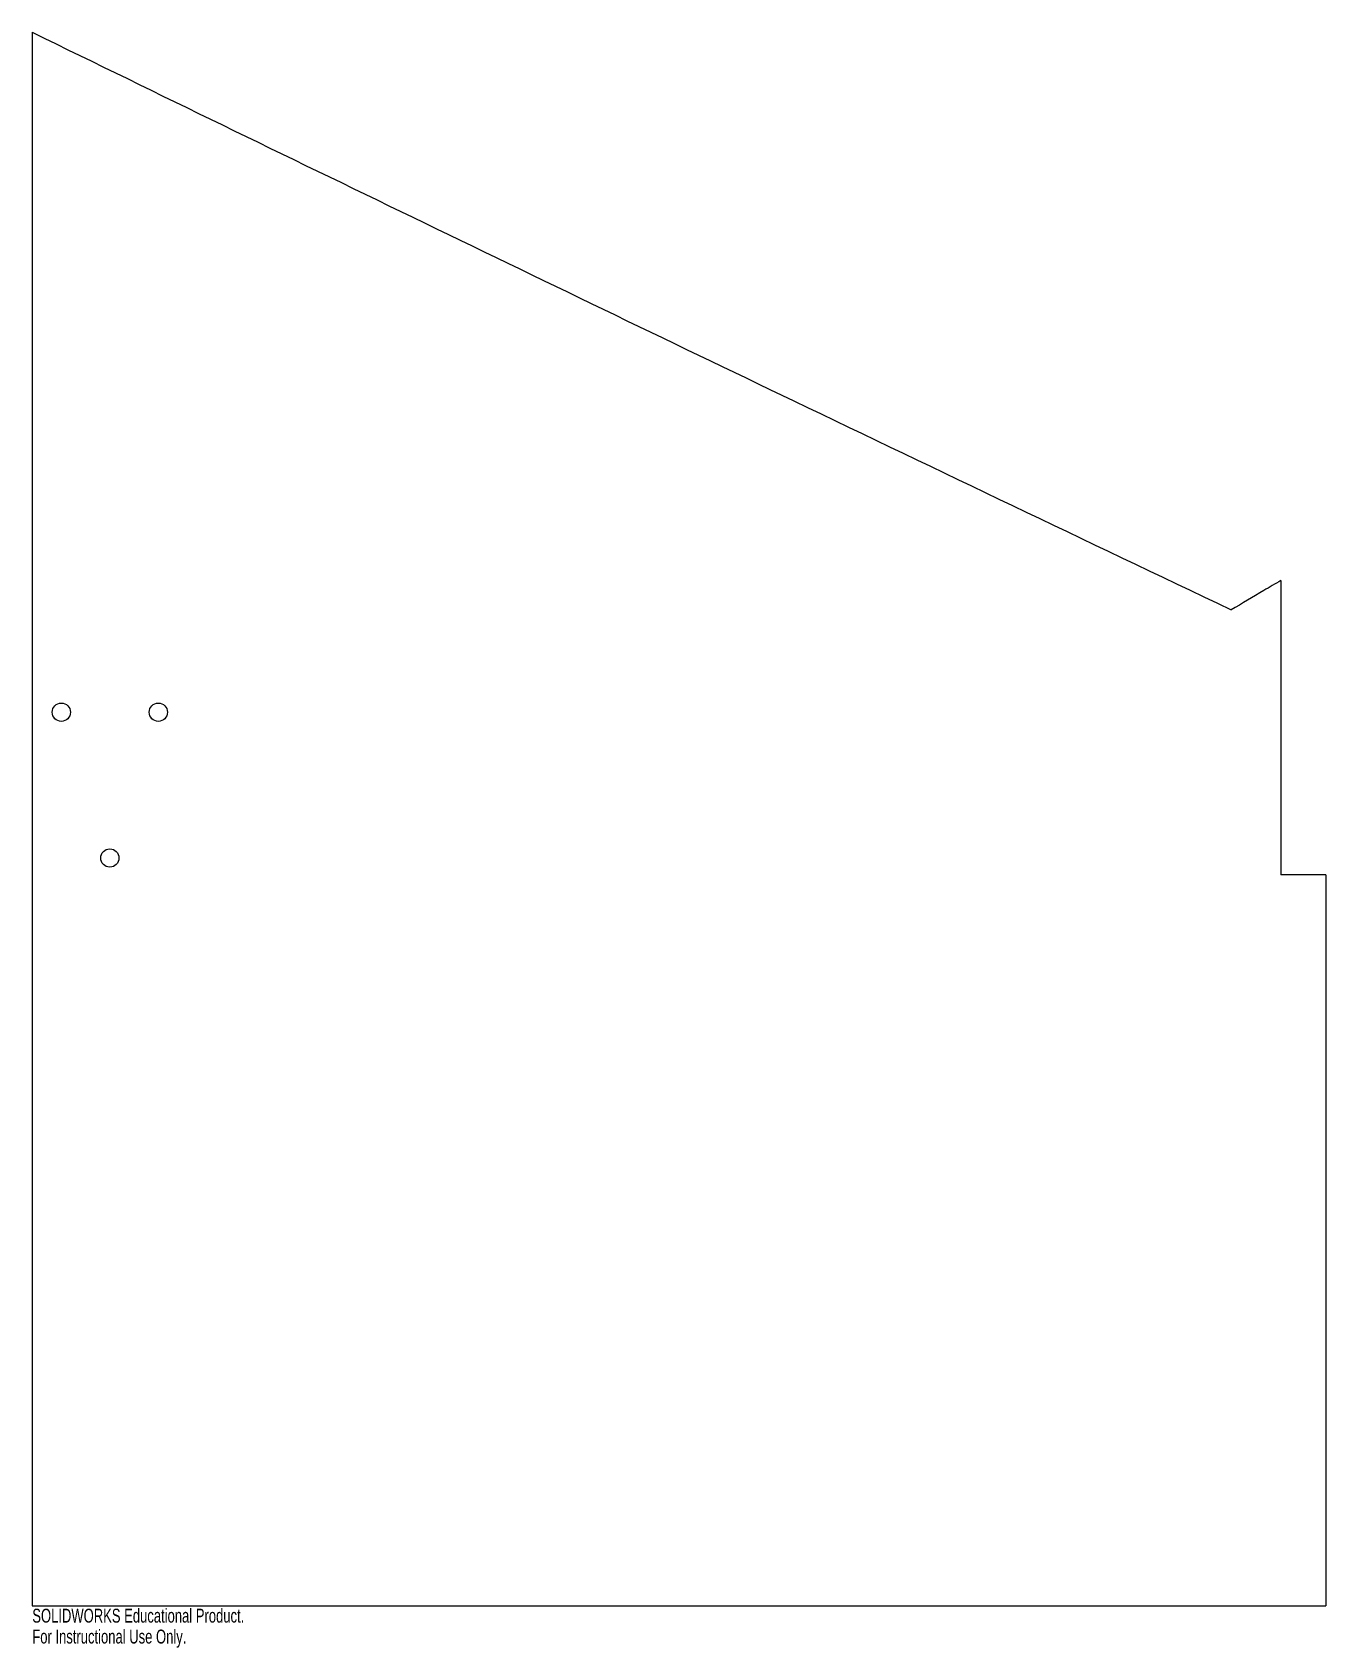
# Model space of a CAD drawing. Header units: inches. Extents: x -18.1 to -0.4, y -0.6 to 21.5.
import ezdxf

# ---------------------------------------------------------------- set-up
doc = ezdxf.new("R2010")
doc.units = ezdxf.units.IN
doc.header["$MEASUREMENT"] = 0
doc.styles.add('SLDTEXTSTYLE0', font='TXT', dxfattribs={"width": 0.7})

msp = doc.modelspace()

# ---------------------------------------------------------------- linework, layer by layer
at = {"color": 7, "linetype": 'Continuous', "lineweight": 25}
for p, q in [((-18.1, 21.527), (-18.1, 0)), ((-1.014, 14.027), (-1.014, 10)), ((-0.4, 10), (-1.014, 10)), ((-0.4, 10), (-0.4, 0)), ((-18.1, 0), (-0.4, 0))]:
    msp.add_line(p, q, dxfattribs=at)
for centre in [(-17.703, 12.225), (-16.375, 12.225), (-17.039, 10.231)]:
    msp.add_circle(centre, 0.125, dxfattribs=at)
for points, knots in [([(-18.1, 21.527), (-16.366, 20.681), (-14.631, 19.837), (-12.894, 18.997), (-11.157, 18.157), (-9.419, 17.319), (-7.679, 16.485), (-5.685, 15.528), (-3.69, 14.575), (-1.693, 13.626)], [0, 0, 0, 0, 0.1470262, 0.1470262, 0.1470262, 0.2940524, 0.2940524, 0.2940524, 0.46255, 0.46255, 0.46255, 0.46255]), ([(-1.014, 14.027), (-1.092, 13.981), (-1.169, 13.935), (-1.247, 13.889), (-1.396, 13.801), (-1.544, 13.714), (-1.693, 13.626)], [0, 0, 0, 0, 0.00687356, 0.00687356, 0.00687356, 0.02002081, 0.02002081, 0.02002081, 0.02002081])]:
    msp.add_open_spline(points, degree=3, knots=knots, dxfattribs=at)

# ---------------------------------------------------------------- texts
at = {"color": 7, "linetype": 'Continuous', "char_height": 0.1903, "attachment_point": 1, "style": 'SLDTEXTSTYLE0'}
for s, insert in [('SOLIDWORKS Educational Product.', (-18.1, -0.04)), ('For Instructional Use Only.', (-18.1, -0.326))]:
    msp.add_mtext(s, dxfattribs=dict(at, insert=insert))

doc.saveas('drawing.dxf')
